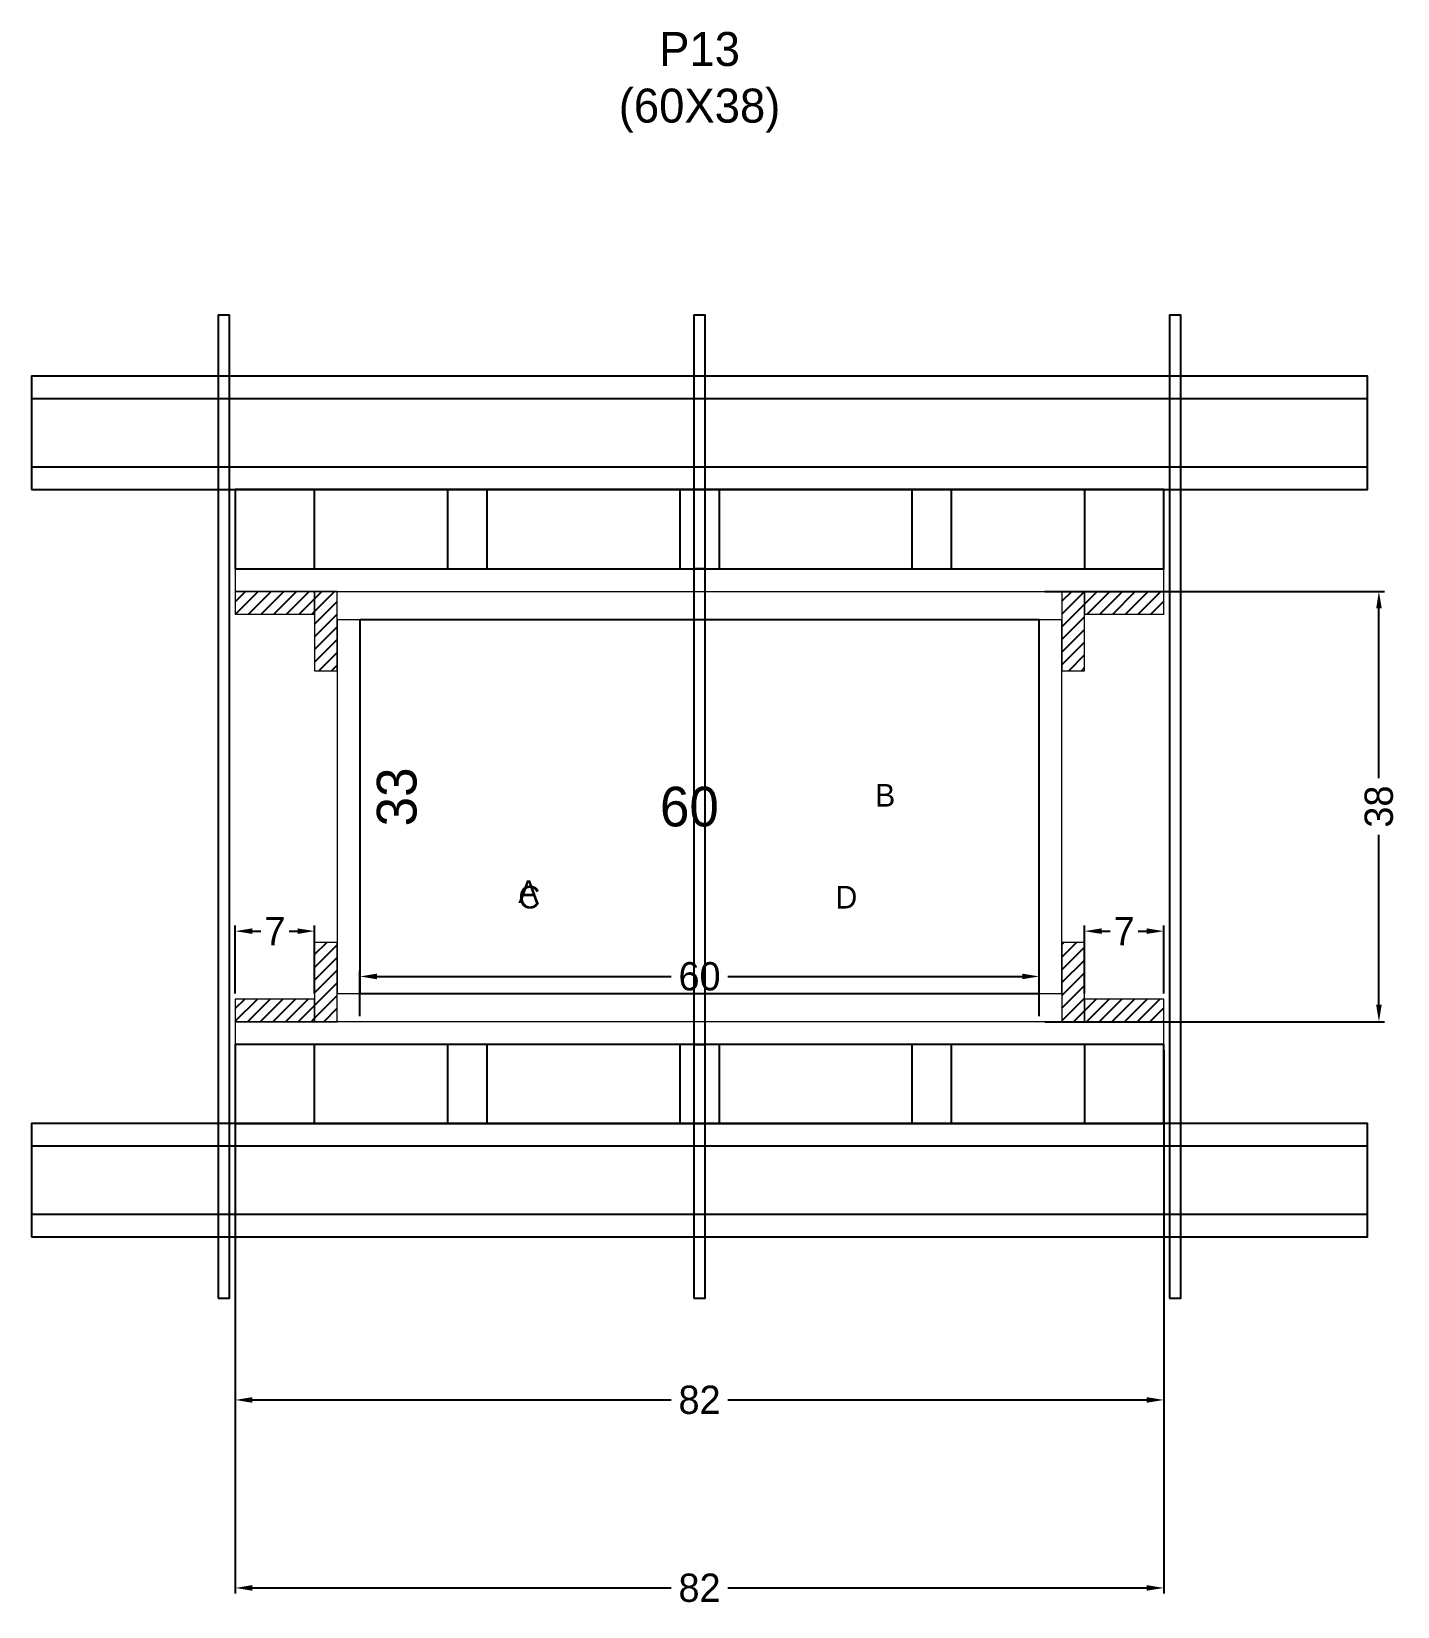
# Model space of a CAD drawing. Header units: centimetres. Extents: x -118 to 123, y -1 to 277.
import ezdxf

# ---------------------------------------------------------------- set-up
doc = ezdxf.new("R2010")
doc.units = ezdxf.units.CM
for name, color, linetype in [('CHAPA', 140, 'Continuous'), ('COTA', 241, 'Continuous'), ('Hachura', 251, 'Continuous'), ('Madeira', 30, 'Continuous'), ('NOMENCLATURA', 7, 'Continuous'), ('Painéis', 200, 'Continuous'), ('Perfil Metálico', 150, 'Continuous'), ('SARRAFO', 251, 'Continuous'), ('TEXTO_GERAL', 7, 'Continuous')]:
    doc.layers.add(name, color=color, linetype=linetype)
doc.dimstyles.new('cotax2', dxfattribs={"dimtxt": 2.5, "dimasz": 1.5, "dimexe": 0.5, "dimexo": 0.5, "dimgap": 0.5, "dimtad": 1, "dimcen": 2.5, "dimazin": 3, "dimtfac": 1, "dimtmove": 0, "dimatfit": 3})
pattern_1 = [(45, (0, 0), (-1.122532, 1.122532), [])]

# ---------------------------------------------------------------- blocks, each defined once
blk = doc.blocks.new('_CLOSEDFILLED')
at = {"color": 0, "linetype": 'BYBLOCK'}
blk.add_solid([(-1, 0.164), (0, 0), (-1, -0.164)], dxfattribs=at)
blk = doc.blocks.new('*D1')
for p, q in [((-82, 97), (-82, 1)), ((82, 97), (82, 1)), ((-79, 2), (-5, 2)), ((5, 2), (79, 2))]:
    blk.add_line(p, q)
at = {"layer": 'Defpoints'}
for p in [(-82, 98), (82, 98), (-82, 2)]:
    blk.add_point(p, dxfattribs=at)
at = {"layer": 'COTA', "xscale": 3, "yscale": 3, "rotation": 180}
blk.add_blockref('_CLOSEDFILLED', (-82, 2), dxfattribs=at)
at = {"layer": 'COTA', "xscale": 3, "yscale": 3}
blk.add_blockref('_CLOSEDFILLED', (82, 2), dxfattribs=at)
at = {"layer": 'COTA', "insert": (0, 2), "char_height": 5, "attachment_point": 5}
blk.add_mtext('82', dxfattribs=at)
blk = doc.blocks.new('*D2')
for p, q in [((-60, 103), (-60, 111)), ((-57, 110), (-5, 110)), ((5, 110), (57, 110)), ((60, 103), (60, 111))]:
    blk.add_line(p, q)
at = {"layer": 'Defpoints'}
for p in [(-60, 110), (-60, 102), (60, 102)]:
    blk.add_point(p, dxfattribs=at)
at = {"layer": 'COTA', "xscale": 3, "yscale": 3, "rotation": 180}
blk.add_blockref('_CLOSEDFILLED', (-60, 110), dxfattribs=at)
at = {"layer": 'COTA', "xscale": 3, "yscale": 3}
blk.add_blockref('_CLOSEDFILLED', (60, 110), dxfattribs=at)
at = {"layer": 'COTA', "insert": (0, 110), "char_height": 5, "attachment_point": 5}
blk.add_mtext('60', dxfattribs=at)
blk = doc.blocks.new('*D3')
for p, q in [((61, 178), (121, 178)), ((120, 145), (120, 175)), ((120, 105), (120, 135)), ((61, 102), (121, 102))]:
    blk.add_line(p, q)
at = {"layer": 'Defpoints'}
for p in [(60, 178), (60, 102), (120, 102)]:
    blk.add_point(p, dxfattribs=at)
at = {"layer": 'COTA', "xscale": 3, "yscale": 3}
for p, rotation in [((120, 178), 90), ((120, 102), -90.00000000000001)]:
    blk.add_blockref('_CLOSEDFILLED', p, dxfattribs=dict(at, rotation=rotation))
at = {"layer": 'COTA', "insert": (120, 140), "char_height": 5, "attachment_point": 5, "rotation": 90}
blk.add_mtext('38', dxfattribs=at)
blk = doc.blocks.new('*D4')
for p, q in [((-82, 107), (-82, 119)), ((-79, 118), (-77.5, 118)), ((-72.5, 118), (-71, 118)), ((-68, 107), (-68, 119))]:
    blk.add_line(p, q)
at = {"layer": 'Defpoints'}
for p in [(-82, 118), (-82, 106), (-68, 106)]:
    blk.add_point(p, dxfattribs=at)
at = {"layer": 'COTA', "xscale": 3, "yscale": 3, "rotation": 180}
blk.add_blockref('_CLOSEDFILLED', (-82, 118), dxfattribs=at)
at = {"layer": 'COTA', "xscale": 3, "yscale": 3}
blk.add_blockref('_CLOSEDFILLED', (-68, 118), dxfattribs=at)
at = {"layer": 'COTA', "insert": (-75, 118), "char_height": 5, "attachment_point": 5}
blk.add_mtext('7', dxfattribs=at)
blk = doc.blocks.new('*D5')
for p, q in [((68, 107), (68, 119)), ((71, 118), (72.5, 118)), ((77.5, 118), (79, 118)), ((82, 107), (82, 119))]:
    blk.add_line(p, q)
at = {"layer": 'Defpoints'}
for p in [(68, 118), (68, 106), (82, 106)]:
    blk.add_point(p, dxfattribs=at)
at = {"layer": 'COTA', "xscale": 3, "yscale": 3, "rotation": 180}
blk.add_blockref('_CLOSEDFILLED', (68, 118), dxfattribs=at)
at = {"layer": 'COTA', "xscale": 3, "yscale": 3}
blk.add_blockref('_CLOSEDFILLED', (82, 118), dxfattribs=at)
at = {"layer": 'COTA', "insert": (75, 118), "char_height": 5, "attachment_point": 5}
blk.add_mtext('7', dxfattribs=at)
blk = doc.blocks.new('*D6')
for p, q in [((-82, 64.2), (-82, 34.2)), ((82, 64.2), (82, 34.2)), ((-79, 35.2), (-5, 35.2)), ((5, 35.2), (79, 35.2))]:
    blk.add_line(p, q)
at = {"layer": 'Defpoints'}
for p in [(-82, 65.2), (82, 65.2), (-82, 35.2)]:
    blk.add_point(p, dxfattribs=at)
at = {"layer": 'COTA', "xscale": 3, "yscale": 3, "rotation": 180}
blk.add_blockref('_CLOSEDFILLED', (-82, 35.2), dxfattribs=at)
at = {"layer": 'COTA', "xscale": 3, "yscale": 3}
blk.add_blockref('_CLOSEDFILLED', (82, 35.2), dxfattribs=at)
at = {"layer": 'COTA', "insert": (0, 35.2), "char_height": 5, "attachment_point": 5}
blk.add_mtext('82', dxfattribs=at)

msp = doc.modelspace()

# ---------------------------------------------------------------- hatches: boundary and pattern name
at = {"layer": 'Hachura'}
h = msp.add_hatch(dxfattribs=at)
h.set_pattern_fill('ANSI31')
h.set_pattern_definition(pattern_1)
h.paths.add_polyline_path([(-82, 174), (-68, 174), (-68, 178), (-82, 178)])
h = msp.add_hatch(dxfattribs=at)
h.set_pattern_fill('ANSI31')
h.set_pattern_definition(pattern_1)
h.paths.add_polyline_path([(-68, 164), (-64, 164), (-64, 178), (-68, 178)])
h = msp.add_hatch(dxfattribs=at)
h.set_pattern_fill('ANSI31')
h.set_pattern_definition(pattern_1)
h.paths.add_polyline_path([(64, 164), (68, 164), (68, 178), (64, 178)])
h = msp.add_hatch(dxfattribs=at)
h.set_pattern_fill('ANSI31')
h.set_pattern_definition(pattern_1)
h.paths.add_polyline_path([(68, 174), (82, 174), (82, 178), (68, 178)])
h = msp.add_hatch(dxfattribs=at)
h.set_pattern_fill('ANSI31')
h.set_pattern_definition(pattern_1)
h.paths.add_polyline_path([(-68, 102), (-64, 102), (-64, 116), (-68, 116)])
h = msp.add_hatch(dxfattribs=at)
h.set_pattern_fill('ANSI31')
h.set_pattern_definition(pattern_1)
h.paths.add_polyline_path([(64, 102), (68, 102), (68, 116), (64, 116)])
h = msp.add_hatch(dxfattribs=at)
h.set_pattern_fill('ANSI31')
h.set_pattern_definition(pattern_1)
h.paths.add_polyline_path([(-82, 102), (-68, 102), (-68, 106), (-82, 106)])
h = msp.add_hatch(dxfattribs=at)
h.set_pattern_fill('ANSI31')
h.set_pattern_definition(pattern_1)
h.paths.add_polyline_path([(68, 102), (82, 102), (82, 106), (68, 106)])

# ---------------------------------------------------------------- linework, layer by layer
at = {"layer": 'CHAPA', "lineweight": 18}
for points in [[(-82, 178), (82, 178), (82, 182), (-82, 182)], [(-82, 178), (82, 178), (82, 182), (-82, 182)], [(-64, 107), (-60, 107), (-60, 173), (-64, 173)], [(-64, 107), (-60, 107), (-60, 173), (-64, 173)], [(60, 107), (64, 107), (64, 173), (60, 173)], [(60, 107), (64, 107), (64, 173), (60, 173)], [(-82, 98), (82, 98), (82, 102), (-82, 102)], [(-82, 98), (82, 98), (82, 102), (-82, 102)]]:
    msp.add_lwpolyline(points, close=True, dxfattribs=at)
at = {"layer": 'Hachura'}
for points in [[(-85, 53.2), (-83, 53.2), (-83, 226.8), (-85, 226.8)], [(-1, 182), (1, 182), (1, 226.8), (-1, 226.8)], [(83, 53.2), (85, 53.2), (85, 226.8), (83, 226.8)], [(-1, 98), (1, 98), (1, 182), (-1, 182)], [(-1, 53.2), (1, 53.2), (1, 98), (-1, 98)]]:
    msp.add_lwpolyline(points, close=True, dxfattribs=at)
at = {"layer": 'Madeira', "color": 126}
for points in [[(-82, 182), (82, 182), (82, 196), (-82, 196)], [(-82, 182), (-68, 182), (-68, 196), (-82, 196)], [(-44.5, 182), (-37.5, 182), (-37.5, 196), (-44.5, 196)], [(-3.5, 182), (3.5, 182), (3.5, 196), (-3.5, 196)], [(37.5, 182), (44.5, 182), (44.5, 196), (37.5, 196)], [(68, 182), (82, 182), (82, 196), (68, 196)], [(-82, 84), (82, 84), (82, 98), (-82, 98)], [(-82, 84), (-68, 84), (-68, 98), (-82, 98)], [(-44.5, 84), (-37.5, 84), (-37.5, 98), (-44.5, 98)], [(-3.5, 84), (3.5, 84), (3.5, 98), (-3.5, 98)], [(37.5, 84), (44.5, 84), (44.5, 98), (37.5, 98)], [(68, 84), (82, 84), (82, 98), (68, 98)]]:
    msp.add_lwpolyline(points, close=True, dxfattribs=at)
at = {"layer": 'Painéis'}
msp.add_lwpolyline([(-60, 107), (60, 107), (60, 173), (-60, 173)], close=True, dxfattribs=at)
at = {"layer": 'Perfil Metálico', "color": 224}
for points in [[(-118, 196), (118, 196), (118, 216), (-118, 216)], [(-118, 200), (118, 200), (118, 212), (-118, 212)], [(-118, 64), (118, 64), (118, 84), (-118, 84)], [(-118, 68), (118, 68), (118, 80), (-118, 80)]]:
    msp.add_lwpolyline(points, close=True, dxfattribs=at)
at = {"layer": 'SARRAFO', "color": 251, "lineweight": 13}
for points in [[(-82, 174), (-68, 174), (-68, 178), (-82, 178)], [(-68, 164), (-64, 164), (-64, 178), (-68, 178)], [(64, 164), (68, 164), (68, 178), (64, 178)], [(68, 174), (82, 174), (82, 178), (68, 178)], [(-68, 102), (-64, 102), (-64, 116), (-68, 116)], [(64, 102), (68, 102), (68, 116), (64, 116)], [(-82, 102), (-68, 102), (-68, 106), (-82, 106)], [(68, 102), (82, 102), (82, 106), (68, 106)]]:
    msp.add_lwpolyline(points, close=True, dxfattribs=at)

# ---------------------------------------------------------------- texts
at = {"layer": 'COTA'}
msp.add_text('33', height=7, rotation=90, dxfattribs=at).set_placement((-50, 136.5))
msp.add_text('60', height=7, dxfattribs=at).set_placement((-7, 136.5))
at = {"layer": 'NOMENCLATURA', "insert": (0, 259), "char_height": 6, "attachment_point": 8}
msp.add_mtext('P13\\P(60X38)', dxfattribs=at)
at = {"layer": 'TEXTO_GERAL'}
for s, p in [('B', (31, 140)), ('A', (-32, 123)), ('C', (-32, 122)), ('D', (24, 122))]:
    msp.add_text(s, height=4, dxfattribs=at).set_placement(p)

# ---------------------------------------------------------------- dimensions: what is measured, and where the dimension line sits
at = {"layer": 'COTA'}
dim = msp.add_linear_dim(base=(120, 102), p1=(60, 102), p2=(60, 178), angle=90, dimstyle='cotax2', dxfattribs=at)
dim.commit()
dim.dimension.update_dxf_attribs({"geometry": '*D3', "text_midpoint": (120, 140)})
for base, p1, p2, picture, middle in [((-82, 118), (-82, 106), (-68, 106), '*D4', (-75, 118)), ((68, 118), (68, 106), (82, 106), '*D5', (75, 118)), ((-60, 110), (-60, 102), (60, 102), '*D2', (0, 110)), ((-82, 2), (-82, 98), (82, 98), '*D1', (0, 2)), ((-82, 35.2), (-82, 65.2), (82, 65.2), '*D6', (0, 35.2))]:
    dim = msp.add_linear_dim(base=base, p1=p1, p2=p2, dimstyle='cotax2', dxfattribs=at)
    dim.commit()
    dim.dimension.update_dxf_attribs({"geometry": picture, "text_midpoint": middle})

doc.saveas('drawing.dxf')
